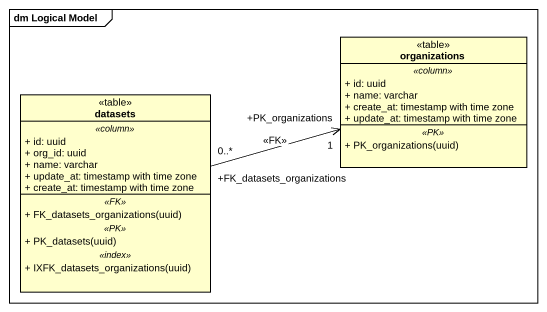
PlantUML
@startuml
mainframe dm Logical Model
hide circle
hide empty members
skinparam classAttributeIconSize 0
class organizations <<table>> {
  .. <<column>> ..
  + id: uuid
  + name: varchar
  + create_at: timestamp with time zone
  + update_at: timestamp with time zone
  .. <<PK>> ..
  + PK_organizations(uuid)
}
class datasets <<table>> {
  .. <<column>> ..
  + id: uuid
  + org_id: uuid
  + name: varchar
  + update_at: timestamp with time zone
  + create_at: timestamp with time zone
  .. <<FK>> ..
  + FK_datasets_organizations(uuid)
  .. <<PK>> ..
  + PK_datasets(uuid)
  .. <<index>> ..
  + IXFK_datasets_organizations(uuid)
}
datasets "+FK_datasets_organizations\n0..*" -right-> "+PK_organizations\n1" organizations : <<FK>>
@enduml
